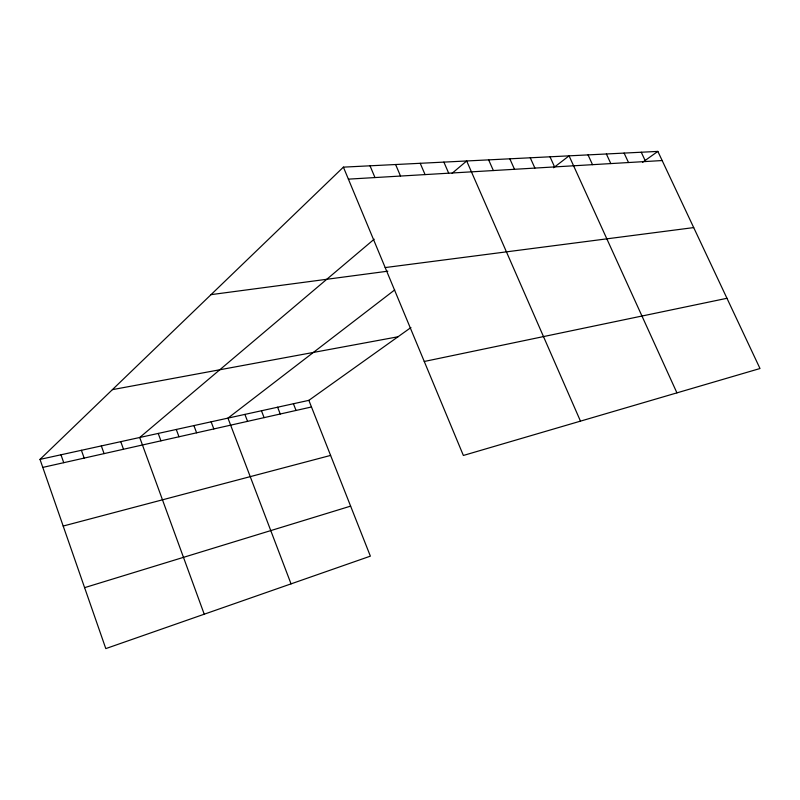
<?xml version="1.0" encoding="UTF-8"?>
<svg xmlns="http://www.w3.org/2000/svg" width="800" height="800" viewBox="0 0 800 800"><rect width="100%" height="100%" fill="white"/><g stroke="black" fill="none" stroke-linecap="round" stroke-linejoin="round"><path stroke-width="1.2" d="M410.93 327.55L308.86 400.35L370.37 556.15L105.8 648.6L40 459.39L343.4 167.14L657.86 151.4L760 368.52L463.37 455.46L343.4 167.14M374.18 239.2L139.72 437.49L204.23 614.2M452.1 173.3L466.68 160.97L580.48 421.14M394.69 289.92L227.96 418.12L291.04 583.87M553.57 167.77L569.07 155.85L676.93 392.86M642.62 162.27L657.86 151.4M84.6 587.65L350.62 506.13M63.18 526.05L330.6 455.42M42.79 467.4L311.48 406.98M40 459.39L308.86 400.35M424.26 361.48L726.96 298.29M112.41 389.64L397.98 336.78M211.04 294.64L387.85 271.18M385.19 267.57L693.7 227.59M348.39 179.14L662.16 160.54M641.26 152.23L645.6 161.52M624.11 153.09L628.5 162.53M606.38 153.98L610.82 163.58M588.05 154.9L592.52 164.67M550.01 156.8L554.58 166.92M530.27 157.79L534.89 168.08M509.83 158.81L514.5 169.29M488.65 159.87L493.36 170.55M443.89 162.11L448.69 173.2M420.22 163.3L425.07 174.6M395.61 164.53L400.51 176.05M370.03 165.81L374.97 177.57M293.41 403.74L296.04 410.45M277.61 407.21L280.25 414M261.45 410.76L264.1 417.63M244.9 414.4L247.57 421.35M211.13 421.81L213.82 428.94M193.91 425.59L196.61 432.81M176.28 429.47L178.99 436.77M158.22 433.43L160.94 440.83M120.76 441.66L123.5 449.25M101.33 445.92L104.08 453.61M81.4 450.3L84.17 458.09M60.97 454.78L63.74 462.68"/></g></svg>
